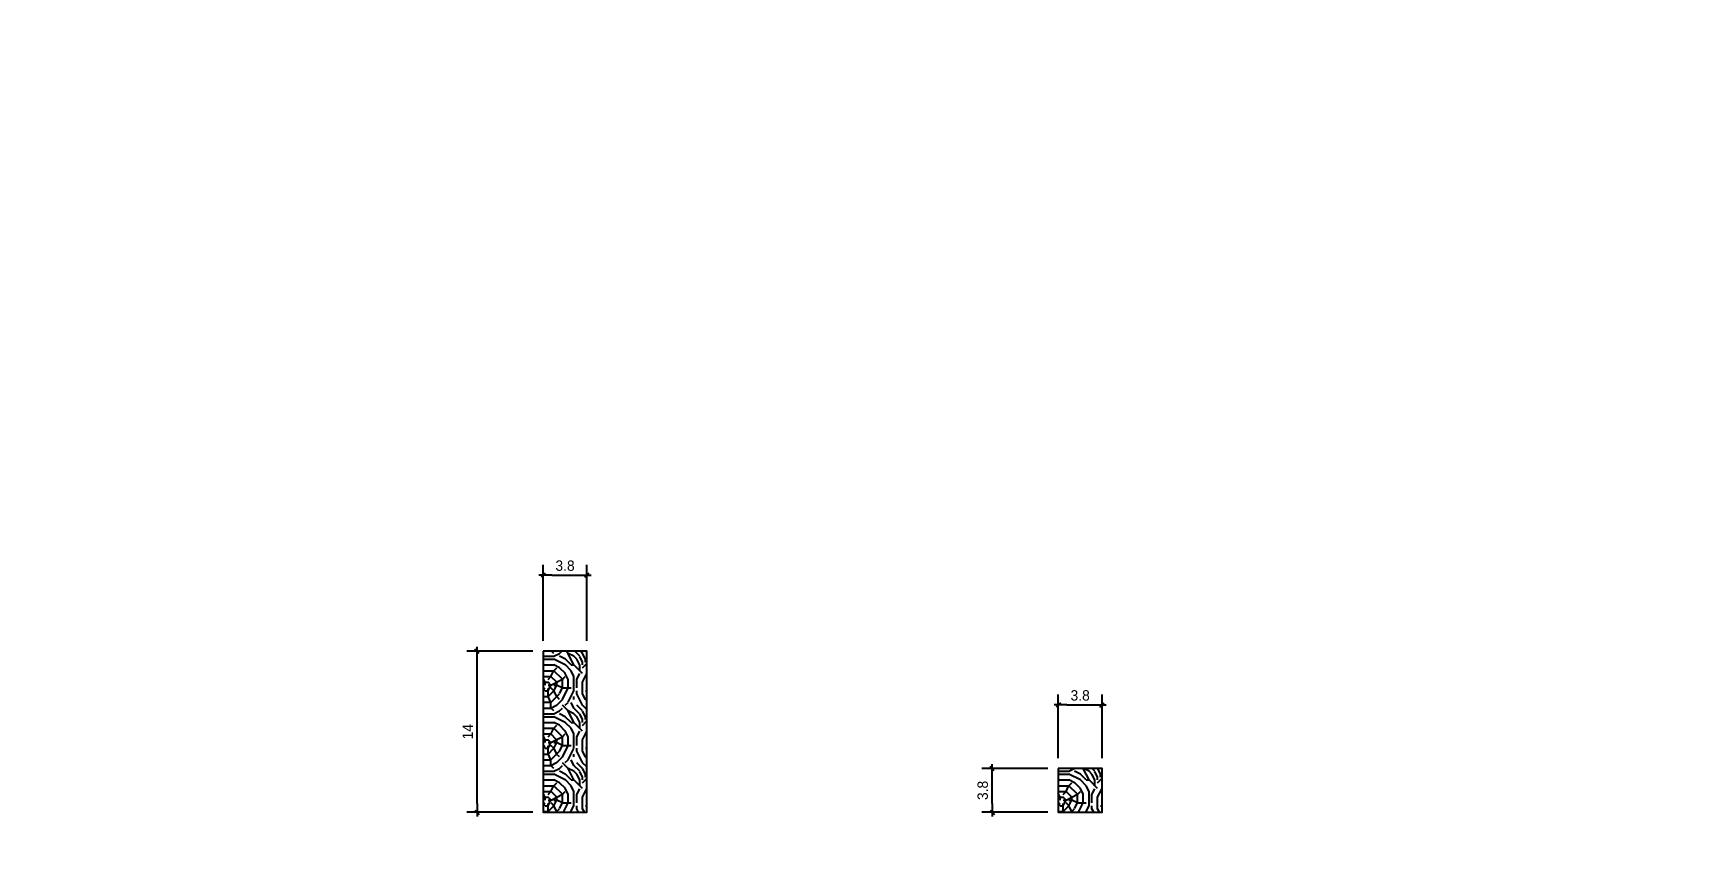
# Model space of a CAD drawing. Header units: millimetres. Extents: x 19458 to 19711, y 4351 to 4752.
# Drawn here: x 19535.03 to 19536.459, y 4512.873 to 4513.595 of the extents above; entities that cross this region are included whole.
import ezdxf

# ---------------------------------------------------------------- set-up
doc = ezdxf.new("R2010")
doc.units = ezdxf.units.MM
for name, color, linetype in [('0 @ 0.05', 7, 'Continuous'), ('cotas', 1, 'Continuous'), ('cotas @ 300', 1, 'Continuous'), ('cotas @ 400', 1, 'Continuous'), ('cotas @ 500', 1, 'Continuous')]:
    doc.layers.add(name, color=color, linetype=linetype)
doc.styles.add('century gothic', font='GOTHIC.TTF')
doc.styles.add('COTAS SMC', font='GOTHIC.TTF')
doc.dimstyles.new('ANOTATIVE 100 SMCONSTRUCCIONES', dxfattribs={"dimscale": 0, "dimtxt": 0.18, "dimasz": 0.15, "dimexe": 0.18, "dimexo": 0.09, "dimgap": 0.1, "dimtad": 1, "dimzin": 0, "dimdsep": 46, "dimtxsty": 'century gothic', "dimblk1": 'FLECHA1', "dimblk2": 'FLECHA1', "dimsah": 1, "dimcen": 0.18, "dimdle": 0.075, "dimclrd": 1, "dimclre": 1, "dimclrt": 2, "dimaunit": 1, "dimadec": 0, "dimazin": 0, "dimtfac": 0.75, "dimtix": 1, "dimtmove": 2, "dimatfit": 3, "dimfxl": 0.09, "dimtvp": 1.5, "dimtfill": 1, "dimtolj": 1, "dimtzin": 0, "dimarcsym": 0})
doc.dimstyles.new('ANOTATIVE CM SMCONSTRUCCIONES', dxfattribs={"dimscale": 0, "dimtxt": 0.18, "dimasz": 0.15, "dimexe": 0.18, "dimexo": 0.18, "dimgap": 0.07, "dimtad": 1, "dimdec": 1, "dimlfac": 100, "dimdsep": 46, "dimtxsty": 'century gothic', "dimblk1": 'FLECHA1', "dimblk2": 'FLECHA1', "dimsah": 1, "dimcen": 0.18, "dimdle": 0.075, "dimclrd": 1, "dimclre": 1, "dimclrt": 2, "dimaunit": 1, "dimadec": 0, "dimazin": 2, "dimtfac": 0.75, "dimtdec": 1, "dimtix": 1, "dimtmove": 2, "dimatfit": 3, "dimfxl": 0.09, "dimtvp": 1.5, "dimtfill": 1, "dimtolj": 1, "dimtzin": 0, "dimarcsym": 0})
doc.dimstyles.new('PIES SMCONSTRUCCIONES', dxfattribs={"dimscale": 0, "dimtxt": 0.18, "dimasz": 0.2, "dimexe": 0.18, "dimexo": 0, "dimgap": 0.1, "dimtad": 1, "dimdec": 0, "dimlfac": 39.370079, "dimzin": 0, "dimdsep": 46, "dimlunit": 4, "dimtxsty": 'COTAS SMC', "dimblk1": 'FLECHA1', "dimblk2": 'FLECHA1', "dimsah": 1, "dimcen": 0.2, "dimdle": 0.075, "dimclrd": 1, "dimclre": 1, "dimclrt": 2, "dimaunit": 1, "dimadec": 0, "dimazin": 0, "dimtfac": 0.75, "dimtdec": 0, "dimtix": 1, "dimtmove": 2, "dimatfit": 3, "dimfxl": 0.09, "dimtvp": 1.5, "dimtfill": 1, "dimtolj": 1, "dimtzin": 0, "dimarcsym": 0})

# ---------------------------------------------------------------- blocks, each defined once
blk = doc.blocks.new('FLECHA1')
at = {"color": 4}
blk.add_line((-0.246176, -0.248081), (0.248081, 0.25), dxfattribs=at)
at = {"color": 1}
blk.add_line((-1, 0), (0.496162, 0), dxfattribs=at)
blk = doc.blocks.new('*D693')
at = {"layer": 'cotas', "color": 1, "lineweight": -2, "transparency": 16777216}
for p, q in [((19614.326, 4625.8448), (19614.326, 4700.8448)), ((19570.9836, 4550.8448), (19524.326, 4550.8448)), ((19614.326, 4548.4298), (19614.326, 4550.8448)), ((19570.5339, 4548.4298), (19524.326, 4548.4298)), ((19614.326, 4473.4298), (19614.326, 4398.4298))]:
    blk.add_line(p, q, dxfattribs=at)
at = {"layer": 'Defpoints', "color": 0, "transparency": 16777216}
for p in [(19614.326, 4550.8448), (19615.9836, 4550.8448), (19615.5339, 4548.4298)]:
    blk.add_point(p, dxfattribs=at)
at = {"layer": 'cotas', "color": 1, "lineweight": -2, "transparency": 16777216, "xscale": 75, "yscale": 75, "zscale": 75}
for p, rotation in [((19614.326, 4550.8448), 270), ((19614.326, 4548.4298), 90)]:
    blk.add_blockref('FLECHA1', p, dxfattribs=dict(at, rotation=rotation))
at = {"layer": 'cotas', "color": 2, "transparency": 16777216, "insert": (19517.3376, 4549.6373), "char_height": 90, "attachment_point": 5, "rotation": 90, "style": 'century gothic', "bg_fill": 3, "box_fill_scale": 1.1, "bg_fill_color": 256, "bg_fill_true_color": 13158600, "bg_fill_transparency": 0}
blk.add_mtext('\\A1;2.42', dxfattribs=at)
blk = doc.blocks.new('*D739')
at = {"layer": 'cotas', "color": 1, "lineweight": -2, "transparency": 16777216}
for p, q in [((19614.326, 4595.8448), (19614.326, 4640.8448)), ((19588.9836, 4550.8448), (19560.326, 4550.8448)), ((19614.326, 4548.4298), (19614.326, 4550.8448)), ((19588.5339, 4548.4298), (19560.326, 4548.4298)), ((19614.326, 4503.4298), (19614.326, 4458.4298))]:
    blk.add_line(p, q, dxfattribs=at)
at = {"layer": 'Defpoints', "color": 0, "transparency": 16777216}
for p in [(19614.326, 4550.8448), (19615.9836, 4550.8448), (19615.5339, 4548.4298)]:
    blk.add_point(p, dxfattribs=at)
at = {"layer": 'cotas', "color": 1, "lineweight": -2, "transparency": 16777216, "xscale": 45, "yscale": 45, "zscale": 45}
for p, rotation in [((19614.326, 4550.8448), 270), ((19614.326, 4548.4298), 90)]:
    blk.add_blockref('FLECHA1', p, dxfattribs=dict(at, rotation=rotation))
at = {"layer": 'cotas', "color": 2, "transparency": 16777216, "insert": (19556.133, 4549.6373), "char_height": 54, "attachment_point": 5, "rotation": 90, "style": 'century gothic', "bg_fill": 3, "box_fill_scale": 1.1, "bg_fill_color": 256, "bg_fill_true_color": 13158600, "bg_fill_transparency": 0}
blk.add_mtext('\\A1;2.42', dxfattribs=at)
blk = doc.blocks.new('*D745')
at = {"layer": 'cotas', "color": 1, "lineweight": -2, "transparency": 16777216}
for p, q in [((19614.326, 4610.8448), (19614.326, 4670.8448)), ((19579.9836, 4550.8448), (19542.326, 4550.8448)), ((19614.326, 4548.4298), (19614.326, 4550.8448)), ((19579.5339, 4548.4298), (19542.326, 4548.4298)), ((19614.326, 4488.4298), (19614.326, 4428.4298))]:
    blk.add_line(p, q, dxfattribs=at)
at = {"layer": 'Defpoints', "color": 0, "transparency": 16777216}
for p in [(19614.326, 4550.8448), (19615.9836, 4550.8448), (19615.5339, 4548.4298)]:
    blk.add_point(p, dxfattribs=at)
at = {"layer": 'cotas', "color": 1, "lineweight": -2, "transparency": 16777216, "xscale": 60, "yscale": 60, "zscale": 60}
for p, rotation in [((19614.326, 4550.8448), 270), ((19614.326, 4548.4298), 90)]:
    blk.add_blockref('FLECHA1', p, dxfattribs=dict(at, rotation=rotation))
at = {"layer": 'cotas', "color": 2, "transparency": 16777216, "insert": (19536.7353, 4549.6373), "char_height": 72, "attachment_point": 5, "rotation": 90, "style": 'century gothic', "bg_fill": 3, "box_fill_scale": 1.1, "bg_fill_color": 256, "bg_fill_true_color": 13158600, "bg_fill_transparency": 0}
blk.add_mtext('\\A1;2.42', dxfattribs=at)
blk = doc.blocks.new('*D748')
at = {"layer": 'cotas', "color": 1, "lineweight": -2, "transparency": 16777216}
for p, q in [((19620.0128, 4651.7533), (19620.0128, 4751.7533)), ((19620.4168, 4551.7533), (19530.0128, 4551.7533)), ((19620.0128, 4550.5333), (19620.0128, 4551.7533)), ((19620.4168, 4550.5333), (19530.0128, 4550.5333)), ((19620.0128, 4450.5333), (19620.0128, 4350.5333))]:
    blk.add_line(p, q, dxfattribs=at)
at = {"layer": 'Defpoints', "color": 0, "transparency": 16777216}
for p in [(19620.0128, 4551.7533), (19620.4168, 4551.7533), (19620.4168, 4550.5333)]:
    blk.add_point(p, dxfattribs=at)
at = {"layer": 'cotas', "color": 1, "lineweight": -2, "transparency": 16777216, "xscale": 100, "yscale": 100, "zscale": 100}
for p, rotation in [((19620.0128, 4551.7533), 270), ((19620.0128, 4550.5333), 90)]:
    blk.add_blockref('FLECHA1', p, dxfattribs=dict(at, rotation=rotation))
at = {"layer": 'cotas', "color": 2, "transparency": 16777216, "insert": (19523.8809, 4551.1433), "char_height": 90, "attachment_point": 5, "rotation": 90, "style": 'COTAS SMC', "bg_fill": 3, "box_fill_scale": 1.1, "bg_fill_color": 256, "bg_fill_true_color": 13158600, "bg_fill_transparency": 0}
blk.add_mtext("\\A1;4'", dxfattribs=at)
blk = doc.blocks.new('*D798')
at = {"layer": 'cotas', "color": 1, "lineweight": -2, "transparency": 16777216}
for p, q in [((19620.0128, 4631.7533), (19620.0128, 4711.7533)), ((19620.4168, 4551.7533), (19548.0128, 4551.7533)), ((19620.0128, 4550.5333), (19620.0128, 4551.7533)), ((19620.4168, 4550.5333), (19548.0128, 4550.5333)), ((19620.0128, 4470.5333), (19620.0128, 4390.5333))]:
    blk.add_line(p, q, dxfattribs=at)
at = {"layer": 'Defpoints', "color": 0, "transparency": 16777216}
for p in [(19620.0128, 4551.7533), (19620.4168, 4551.7533), (19620.4168, 4550.5333)]:
    blk.add_point(p, dxfattribs=at)
at = {"layer": 'cotas', "color": 1, "lineweight": -2, "transparency": 16777216, "xscale": 80, "yscale": 80, "zscale": 80}
for p, rotation in [((19620.0128, 4551.7533), 270), ((19620.0128, 4550.5333), 90)]:
    blk.add_blockref('FLECHA1', p, dxfattribs=dict(at, rotation=rotation))
at = {"layer": 'cotas', "color": 2, "transparency": 16777216, "insert": (19543.1073, 4551.1433), "char_height": 72, "attachment_point": 5, "rotation": 90, "style": 'COTAS SMC', "bg_fill": 3, "box_fill_scale": 1.1, "bg_fill_color": 256, "bg_fill_true_color": 13158600, "bg_fill_transparency": 0}
blk.add_mtext("\\A1;4'", dxfattribs=at)
blk = doc.blocks.new('*D921')
at = {"color": 1, "lineweight": -2, "transparency": 16777216}
for p, q in [((19535.4643, 4513.0569), (19535.4068, 4513.0569)), ((19535.4158, 4512.9244), (19535.4158, 4513.0494)), ((19535.4643, 4512.9169), (19535.4068, 4512.9169))]:
    blk.add_line(p, q, dxfattribs=at)
at = {"layer": 'Defpoints', "color": 0, "transparency": 16777216}
for p in [(19535.4158, 4513.0569), (19535.4733, 4513.0569), (19535.4733, 4512.9169)]:
    blk.add_point(p, dxfattribs=at)
at = {"color": 1, "lineweight": -2, "transparency": 16777216, "xscale": 0.0075, "yscale": 0.0075, "zscale": 0.0075}
for p, rotation in [((19535.4158, 4513.0569), 90), ((19535.4158, 4512.9169), 270)]:
    blk.add_blockref('FLECHA1', p, dxfattribs=dict(at, rotation=rotation))
at = {"color": 2, "transparency": 16777216, "insert": (19535.4077, 4512.9869), "char_height": 0.009, "attachment_point": 5, "rotation": 90, "style": 'century gothic', "bg_fill": 3, "box_fill_scale": 1.1, "bg_fill_color": 256, "bg_fill_true_color": 13158600, "bg_fill_transparency": 0}
blk.add_mtext('\\A1;14', dxfattribs=at)
blk = doc.blocks.new('*D920')
at = {"color": 1, "lineweight": -2, "transparency": 16777216}
for p, q in [((19535.4733, 4513.0659), (19535.4733, 4513.1321)), ((19535.4808, 4513.1231), (19535.5038, 4513.1231)), ((19535.5113, 4513.0659), (19535.5113, 4513.1321))]:
    blk.add_line(p, q, dxfattribs=at)
at = {"layer": 'Defpoints', "color": 0, "transparency": 16777216}
for p in [(19535.5113, 4513.1231), (19535.4733, 4513.0569), (19535.5113, 4513.0569)]:
    blk.add_point(p, dxfattribs=at)
at = {"color": 1, "lineweight": -2, "transparency": 16777216, "xscale": 0.0075, "yscale": 0.0075, "zscale": 0.0075, "rotation": 180}
blk.add_blockref('FLECHA1', (19535.4733, 4513.1231), dxfattribs=at)
at = {"color": 1, "lineweight": -2, "transparency": 16777216, "xscale": 0.0075, "yscale": 0.0075, "zscale": 0.0075}
blk.add_blockref('FLECHA1', (19535.5113, 4513.1231), dxfattribs=at)
at = {"color": 2, "transparency": 16777216, "insert": (19535.4923, 4513.1313), "char_height": 0.009, "attachment_point": 5, "style": 'century gothic', "bg_fill": 3, "box_fill_scale": 1.1, "bg_fill_color": 256, "bg_fill_true_color": 13158600, "bg_fill_transparency": 0}
blk.add_mtext('\\A1;3.8', dxfattribs=at)
blk = doc.blocks.new('*D922')
at = {"color": 1, "lineweight": -2, "transparency": 16777216}
for p, q in [((19535.9122, 4512.9549), (19535.8547, 4512.9549)), ((19535.8637, 4512.9244), (19535.8637, 4512.9474)), ((19535.9122, 4512.9169), (19535.8547, 4512.9169))]:
    blk.add_line(p, q, dxfattribs=at)
at = {"layer": 'Defpoints', "color": 0, "transparency": 16777216}
for p in [(19535.8637, 4512.9549), (19535.9212, 4512.9549), (19535.9212, 4512.9169)]:
    blk.add_point(p, dxfattribs=at)
at = {"color": 1, "lineweight": -2, "transparency": 16777216, "xscale": 0.0075, "yscale": 0.0075, "zscale": 0.0075}
for p, rotation in [((19535.8637, 4512.9549), 90), ((19535.8637, 4512.9169), 270)]:
    blk.add_blockref('FLECHA1', p, dxfattribs=dict(at, rotation=rotation))
at = {"color": 2, "transparency": 16777216, "insert": (19535.8555, 4512.9359), "char_height": 0.009, "attachment_point": 5, "rotation": 90, "style": 'century gothic', "bg_fill": 3, "box_fill_scale": 1.1, "bg_fill_color": 256, "bg_fill_true_color": 13158600, "bg_fill_transparency": 0}
blk.add_mtext('\\A1;3.8', dxfattribs=at)
blk = doc.blocks.new('*D923')
at = {"color": 1, "lineweight": -2, "transparency": 16777216}
for p, q in [((19535.9212, 4512.9639), (19535.9212, 4513.0192)), ((19535.9287, 4513.0102), (19535.9517, 4513.0102)), ((19535.9592, 4512.9639), (19535.9592, 4513.0192))]:
    blk.add_line(p, q, dxfattribs=at)
at = {"layer": 'Defpoints', "color": 0, "transparency": 16777216}
for p in [(19535.9592, 4513.0102), (19535.9212, 4512.9549), (19535.9592, 4512.9549)]:
    blk.add_point(p, dxfattribs=at)
at = {"color": 1, "lineweight": -2, "transparency": 16777216, "xscale": 0.0075, "yscale": 0.0075, "zscale": 0.0075, "rotation": 180}
blk.add_blockref('FLECHA1', (19535.9212, 4513.0102), dxfattribs=at)
at = {"color": 1, "lineweight": -2, "transparency": 16777216, "xscale": 0.0075, "yscale": 0.0075, "zscale": 0.0075}
blk.add_blockref('FLECHA1', (19535.9592, 4513.0102), dxfattribs=at)
at = {"color": 2, "transparency": 16777216, "insert": (19535.9402, 4513.0185), "char_height": 0.009, "attachment_point": 5, "style": 'century gothic', "bg_fill": 3, "box_fill_scale": 1.1, "bg_fill_color": 256, "bg_fill_true_color": 13158600, "bg_fill_transparency": 0}
blk.add_mtext('\\A1;3.8', dxfattribs=at)
blk = doc.blocks.new('*U930')
at = {"layer": 'cotas @ 500'}
dim = blk.add_linear_dim(base=(19614.3260382735, 4550.8448237801), p1=(19615.5338597089, 4548.4298237801), p2=(19615.9836080801, 4550.8448237801), angle=90, dimstyle='ANOTATIVE 100 SMCONSTRUCCIONES', override={"dimscale": 500, "dimtix": 1, "dimtofl": 1, "dimtmove": 1, "dimatfit": 1}, dxfattribs=at)
dim.commit()
dim.dimension.update_dxf_attribs({"geometry": '*D693', "text_midpoint": (19517.3375950376, 4549.6373237801)})
at = {"layer": 'cotas @ 300'}
dim = blk.add_linear_dim(base=(19614.3260382735, 4550.8448237801), p1=(19615.5338597089, 4548.4298237801), p2=(19615.9836080801, 4550.8448237801), angle=90, dimstyle='ANOTATIVE 100 SMCONSTRUCCIONES', override={"dimscale": 300, "dimtix": 1, "dimtofl": 1, "dimtmove": 1, "dimatfit": 1}, dxfattribs=at)
dim.commit()
dim.dimension.update_dxf_attribs({"geometry": '*D739', "text_midpoint": (19556.132972332, 4549.6373237801)})
at = {"layer": 'cotas @ 400'}
dim = blk.add_linear_dim(base=(19614.3260382735, 4550.8448237801), p1=(19615.5338597089, 4548.4298237801), p2=(19615.9836080801, 4550.8448237801), angle=90, dimstyle='ANOTATIVE 100 SMCONSTRUCCIONES', override={"dimscale": 400, "dimtix": 1, "dimtofl": 1, "dimtmove": 1, "dimatfit": 1}, dxfattribs=at)
dim.commit()
dim.dimension.update_dxf_attribs({"geometry": '*D745', "text_midpoint": (19536.7352836848, 4549.6373237801)})
blk = doc.blocks.new('*U932')
at = {"layer": 'cotas @ 500'}
dim = blk.add_linear_dim(base=(19620.0128, 4551.7533), p1=(19620.4168, 4550.5333), p2=(19620.4168, 4551.7533), angle=90, dimstyle='PIES SMCONSTRUCCIONES', override={"dimscale": 500, "dimtix": 1, "dimtofl": 1, "dimtmove": 2, "dimatfit": 3}, dxfattribs=at)
dim.commit()
dim.dimension.update_dxf_attribs({"geometry": '*D748', "text_midpoint": (19523.8809, 4551.1433)})
at = {"layer": 'cotas @ 400'}
dim = blk.add_linear_dim(base=(19620.0128, 4551.7533), p1=(19620.4168, 4550.5333), p2=(19620.4168, 4551.7533), angle=90, dimstyle='PIES SMCONSTRUCCIONES', override={"dimscale": 400, "dimtix": 1, "dimtofl": 1, "dimtmove": 2, "dimatfit": 3}, dxfattribs=at)
dim.commit()
dim.dimension.update_dxf_attribs({"geometry": '*D798', "text_midpoint": (19543.1073, 4551.1433)})

msp = doc.modelspace()

# ---------------------------------------------------------------- block references
at = {"layer": 'cotas'}
msp.add_blockref('*U930', (0, 0), dxfattribs=at)

# ---------------------------------------------------------------- next in the draw order: block references
msp.add_blockref('*U932', (0, 0), dxfattribs=at)

# ---------------------------------------------------------------- next in the draw order: dimensions: what is measured, and where the dimension line sits
at = {"layer": '0 @ 0.05'}
for base, p1, p2, picture, middle in [((19535.4158, 4513.0569), (19535.4733, 4512.9169), (19535.4733, 4513.0569), '*D921', (19535.4077, 4512.9869)), ((19535.8637, 4512.9549), (19535.9212, 4512.9169), (19535.9212, 4512.9549), '*D922', (19535.8555, 4512.9359))]:
    dim = msp.add_linear_dim(base=base, p1=p1, p2=p2, angle=90, dimstyle='ANOTATIVE CM SMCONSTRUCCIONES', override={"dimscale": 0.05, "dimtix": 1, "dimtofl": 1, "dimtmove": 2, "dimatfit": 3}, dxfattribs=at)
    dim.commit()
    dim.dimension.update_dxf_attribs({"geometry": picture, "text_midpoint": middle})

# ---------------------------------------------------------------- next in the draw order: dimensions: what is measured, and where the dimension line sits
for base, p1, p2, picture, middle in [((19535.5113, 4513.1231), (19535.4733, 4513.0569), (19535.5113, 4513.0569), '*D920', (19535.4923, 4513.1313)), ((19535.9592, 4513.0102), (19535.9212, 4512.9549), (19535.9592, 4512.9549), '*D923', (19535.9402, 4513.0185))]:
    dim = msp.add_linear_dim(base=base, p1=p1, p2=p2, dimstyle='ANOTATIVE CM SMCONSTRUCCIONES', override={"dimscale": 0.05, "dimtix": 1, "dimtofl": 1, "dimtmove": 2, "dimatfit": 3}, dxfattribs=at)
    dim.commit()
    dim.dimension.update_dxf_attribs({"geometry": picture, "text_midpoint": middle})

# ---------------------------------------------------------------- next in the draw order: hatches: boundary and pattern name
h = msp.add_hatch()
h.set_pattern_fill('LOGEND', color=1, scale=0.05, pattern_type=2)
h.set_pattern_definition([(0, (0.0175, 0), (0.05, 0.05), [0.015, -0.035]), (0, (0.0175, 0.0025), (0.05, 0.05), [0.015, -0.035]), (0, (0.02, 0.0075), (0.05, 0.05), [0.01, -0.04]), (0, (0.0225, 0.0125), (0.05, 0.05), [0.0075, -0.0425]), (0, (0.0225, 0.0175), (0.05, 0.05), [0.005, -0.045]), (0, (0.01, 0.0225), (0.05, 0.05), [0.0025, -0.0125, 0.0025, -0.0325]), (0, (0.0175, 0.025), (0.05, 0.05), [0.0025, -0.02, 0.0075, -0.02]), (0, (0.0275, 0.0275), (0.05, 0.05), [0.0025, -0.0025, 0.0025, -0.0425]), (0, (0.025, 0.03), (0.05, 0.05), [0.0025, -0.0475]), (0, (0.0225, 0.035), (0.05, 0.05), [0.0075, -0.0425]), (0, (0.0225, 0.04), (0.05, 0.05), [0.01, -0.04]), (0, (0.02, 0.045), (0.05, 0.05), [0.0125, -0.015, 0.0025, -0.02]), (90, (0, 0.015), (-0.05, 0.05), [0.0025, -0.005, 0.0125, -0.03]), (90, (0.0025, 0.02), (-0.05, 0.05), [0.0025, -0.0025, 0.0075, -0.0375]), (90, (0.005, 0.04), (-0.05, 0.05), [0.005, -0.045]), (90, (0.0075, 0.02), (-0.05, 0.05), [0.01, -0.015, 0.0025, -0.0225]), (90, (0.01, 0.0475), (-0.05, 0.05), [0.0025, -0.0475]), (90, (0.0125, 0.0225), (-0.05, 0.05), [0.0075, -0.0425]), (90, (0.0175, 0.025), (-0.05, 0.05), [0.005, -0.045]), (90, (0.0225, 0.025), (-0.05, 0.05), [0.0025, -0.0075, 0.0075, -0.0325]), (90, (0.025, 0.0275), (-0.05, 0.05), [0.0025, -0.0475]), (90, (0.0275, 0.0175), (-0.05, 0.05), [0.007, -0.043]), (90, (0.03, 0.0075), (-0.05, 0.05), [0.005, -0.045]), (90, (0.035, 0.0275), (-0.05, 0.05), [0.0025, -0.0475]), (90, (0.04, 0.025), (-0.05, 0.05), [0.0075, -0.0425]), (90, (0.045, 0.025), (-0.05, 0.05), [0.0075, -0.0425]), (45, (0.0375, 0.005), (6e-18, 0.05), [0.0035355, -0.0035355, 0.0035355, -0.0601041781]), (45, (0.0275, 0.0175), (6e-18, 0.05), [0.007071, -0.0636396781]), (45, (0.0075, 0.0425), (6e-18, 0.05), [0.007071, -0.0636396781]), (45, (0.0175, 0.03), (6e-18, 0.05), [0.007071, -0.0636396781]), (45, (0.02, 0.02), (6e-18, 0.05), [0.007071, -0.0636396781]), (45, (0.035, 0.01), (6e-18, 0.05), [0.007071, -0.0636396781]), (45, (0.03, 0.0125), (6e-18, 0.05), [0.0106066, -0.0601040781]), (45, (0.015, 0.035), (6e-18, 0.05), [0.0035355, -0.0671751781]), (45, (0.0125, 0.04), (6e-18, 0.05), [0.0035355, -0.0671751781]), (45, (0.0325, 0.04), (6e-18, 0.05), [0.0035355, -0.0671751781]), (45, (0.0125, 0.015), (6e-18, 0.05), [0.0035355, -0.0671751781]), (45, (0.04, 0.0325), (6e-18, 0.05), [0.0035355, -0.0671751781]), (45, (0.0225, 0.0275), (6e-18, 0.05), [0.0035355, -0.0671751781]), (45, (0.0275, 0.0325), (6e-18, 0.05), [0.0035355, -0.0671751781]), (135, (0.025, 0.0225), (-0.05, 6e-18), [0.0035355, -0.0035355, 0.0106066, -0.0530330781]), (135, (0.0325, 0.0225), (-0.05, 6e-18), [0.0035355, -0.0671751781]), (135, (0.0325, 0.005), (-0.05, 6e-18), [0.0035355, -0.0671751781]), (135, (0.0225, 0.0175), (-0.05, 6e-18), [0.0035355, -0.0671751781]), (135, (0.03, 0.0275), (-0.05, 6e-18), [0.0035355, -0.0671751781]), (135, (0.0175, 0.015), (-0.05, 6e-18), [0.0035355, -0.0671751781]), (135, (0.0375, 0.015), (-0.05, 6e-18), [0.0035355, -0.0671751781]), (135, (0.0025, 0), (-0.05, 6e-18), [0.0035355, -0.0671751781]), (135, (0.005, 0.0025), (-0.05, 6e-18), [0.007071, -0.0636396781]), (135, (0.0075, 0.005), (-0.05, 6e-18), [0.007071, -0.0636396781]), (135, (0.0125, 0.005), (-0.05, 6e-18), [0.007071, -0.0636396781]), (135, (0.015, 0.01), (-0.05, 6e-18), [0.007071, -0.0636396781]), (135, (0.035, 0.03), (-0.05, 6e-18), [0.007071, -0.0636396781]), (135, (0.045, 0.005), (-0.05, 6e-18), [0.007071, -0.0636396781]), (135, (0.0475, 0.045), (-0.05, 6e-18), [0.007071, -0.0636396781]), (135, (0.0475, 0.04), (-0.05, 6e-18), [0.007071, -0.0636396781]), (135, (0.0425, 0.0375), (-0.05, 6e-18), [0.007071, -0.0636396781]), (135, (0.0075, 0.0375), (-0.05, 6e-18), [0.0106066, -0.0601040781]), (135, (0.04, 0.0325), (-0.05, 6e-18), [0.0106066, -0.0601040781]), (26.5650512, (0.0125, 0.0475), (0.05, 2e-11), [0.00559, -0.10621339885]), (26.5650512, (0.0125, 0.0225), (0.05, 2e-11), [0.00559, -0.10621339885]), (26.5650512, (0.0175, 0.0375), (0.05, 2e-11), [0.00559, -0.10621339885]), (26.5650512, (0.0325, 0.0025), (0.05, 2e-11), [0.00559, -0.10621339885]), (26.5650512, (0.03, 0.0075), (0.05, 2e-11), [0.00559, -0.10621339885]), (26.5650512, (0.015, 0.0175), (0.05, 2e-11), [0.00559, -0.10621339885]), (26.5650512, (0.015, 0.0425), (0.05, 2e-11), [0.00559, -0.10621339885]), (26.5650512, (0.03, 0.0275), (0.05, 2e-11), [0.01118, -0.10062339885]), (63.43494882, (0.03, 0.035), (3e-12, 0.05), [0.00559, -0.10621339885]), (63.43494882, (0.0375, 0.02), (3e-12, 0.05), [0.00559, -0.10621339885]), (63.43494882, (0.0125, 0.03), (3e-12, 0.05), [0.00559, -0.10621339885]), (63.43494882, (0.0025, 0.0325), (3e-12, 0.05), [0.00559, -0.10621339885]), (63.43494882, (0.0325, 0.0225), (3e-12, 0.05), [0.00559, -0.10621339885]), (63.43494882, (0.0275, 0.0225), (3e-12, 0.05), [0.00559, -0.10621339885]), (63.43494882, (0.0075, 0.03), (3e-12, 0.05), [0.01118, -0.10062339885]), (63.43494882, (0.045, 0.0125), (3e-12, 0.05), [0.01118, -0.10062339885]), (63.43494882, (0.04, 0.015), (3e-12, 0.05), [0.01118, -0.10062339885]), (116.5650512, (0, 0.0075), (-2e-11, 0.05), [0.00559, -0.10621339885]), (116.5650512, (0, 0.035), (-2e-11, 0.05), [0.00559, -0.10621339885]), (116.5650512, (0.01, 0), (-2e-11, 0.05), [0.00559, -0.10621339885]), (116.5650512, (0.005, 0.045), (-2e-11, 0.05), [0.00559, -0.10621339885]), (116.5650512, (0.01, 0.015), (-2e-11, 0.05), [0.00559, -0.10621339885]), (116.5650512, (0.02, 0.02), (-2e-11, 0.05), [0.00559, -0.10621339885]), (116.5650512, (0.025, 0.03), (-2e-11, 0.05), [0.00559, -0.10621339885]), (116.5650512, (0.0025, 0.01), (1.6057e-08, 0.050000008039), [0.00559, -0.10621339885]), (116.5650512, (0.015, 0.0175), (-2e-11, 0.05), [0.00559, -0.10621339885]), (116.5650512, (0.03, 0.0125), (-2e-11, 0.05), [0.00559, -0.10621339885]), (116.5650512, (0.035, 0.0175), (-2e-11, 0.05), [0.00559, -0.10621339885]), (116.5650512, (0.045, 0.0325), (-2e-11, 0.05), [0.00559, -0.10621339885]), (116.5650512, (0.0075, 0.0475), (-2e-11, 0.05), [0.00559, -0.10621339885]), (116.5650512, (0, 0.045), (-2e-11, 0.05), [0.01118, -0.10062339885]), (116.5650512, (0.0075, 0.01), (-2e-11, 0.05), [0.01118, -0.10062339885]), (153.43494882, (0, 0.0025), (-0.05, 3e-12), [0.00559, -0.10621339885]), (153.43494882, (0.0425, 0), (-0.05, 3e-12), [0.00559, -0.10621339885]), (153.43494882, (0.04, 0.025), (-0.05, 3e-12), [0.00559, -0.10621339885]), (153.43494882, (0.02, 0.0075), (-0.05, 3e-12), [0.00559, -0.10621339885]), (153.43494882, (0.0175, 0.0025), (-0.05, 3e-12), [0.00559, -0.10621339885]), (153.43494882, (0.0225, 0.0125), (-0.05, 3e-12), [0.00559, -0.10621339885]), (153.43494882, (0.0375, 0.0425), (-0.05, 3e-12), [0.00559, -0.10621339885]), (153.43494882, (0.0425, 0.045), (-0.05, 3e-12), [0.01118, -0.10062339885])])
h.paths.add_polyline_path([(19535.5113, 4513.0569), (19535.4733, 4513.0569), (19535.4733, 4512.9169), (19535.5113, 4512.9169)])
h = msp.add_hatch()
h.set_pattern_fill('LOGEND', color=1, scale=0.05, pattern_type=2)
h.set_pattern_definition([(0, (0.46537, 0), (0.05, 0.05), [0.015, -0.035]), (0, (0.46537, 0.0025), (0.05, 0.05), [0.015, -0.035]), (0, (0.46787, 0.0075), (0.05, 0.05), [0.01, -0.04]), (0, (0.47037, 0.0125), (0.05, 0.05), [0.0075, -0.0425]), (0, (0.47037, 0.0175), (0.05, 0.05), [0.005, -0.045]), (0, (0.45787, 0.0225), (0.05, 0.05), [0.0025, -0.0125, 0.0025, -0.0325]), (0, (0.46537, 0.025), (0.05, 0.05), [0.0025, -0.02, 0.0075, -0.02]), (0, (0.47537, 0.0275), (0.05, 0.05), [0.0025, -0.0025, 0.0025, -0.0425]), (0, (0.47287, 0.03), (0.05, 0.05), [0.0025, -0.0475]), (0, (0.47037, 0.035), (0.05, 0.05), [0.0075, -0.0425]), (0, (0.47037, 0.04), (0.05, 0.05), [0.01, -0.04]), (0, (0.46787, 0.045), (0.05, 0.05), [0.0125, -0.015, 0.0025, -0.02]), (90, (0.44787, 0.015), (-0.05, 0.05), [0.0025, -0.005, 0.0125, -0.03]), (90, (0.45037, 0.02), (-0.05, 0.05), [0.0025, -0.0025, 0.0075, -0.0375]), (90, (0.45287, 0.04), (-0.05, 0.05), [0.005, -0.045]), (90, (0.45537, 0.02), (-0.05, 0.05), [0.01, -0.015, 0.0025, -0.0225]), (90, (0.45787, 0.0475), (-0.05, 0.05), [0.0025, -0.0475]), (90, (0.46037, 0.0225), (-0.05, 0.05), [0.0075, -0.0425]), (90, (0.46537, 0.025), (-0.05, 0.05), [0.005, -0.045]), (90, (0.47037, 0.025), (-0.05, 0.05), [0.0025, -0.0075, 0.0075, -0.0325]), (90, (0.47287, 0.0275), (-0.05, 0.05), [0.0025, -0.0475]), (90, (0.47537, 0.0175), (-0.05, 0.05), [0.007, -0.043]), (90, (0.47787, 0.0075), (-0.05, 0.05), [0.005, -0.045]), (90, (0.48287, 0.0275), (-0.05, 0.05), [0.0025, -0.0475]), (90, (0.48787, 0.025), (-0.05, 0.05), [0.0075, -0.0425]), (90, (0.49287, 0.025), (-0.05, 0.05), [0.0075, -0.0425]), (45, (0.48537, 0.005), (6e-18, 0.05), [0.0035355, -0.0035355, 0.0035355, -0.0601041781]), (45, (0.47537, 0.0175), (6e-18, 0.05), [0.007071, -0.0636396781]), (45, (0.45537, 0.0425), (6e-18, 0.05), [0.007071, -0.0636396781]), (45, (0.46537, 0.03), (6e-18, 0.05), [0.007071, -0.0636396781]), (45, (0.46787, 0.02), (6e-18, 0.05), [0.007071, -0.0636396781]), (45, (0.48287, 0.01), (6e-18, 0.05), [0.007071, -0.0636396781]), (45, (0.47787, 0.0125), (6e-18, 0.05), [0.0106066, -0.0601040781]), (45, (0.46287, 0.035), (6e-18, 0.05), [0.0035355, -0.0671751781]), (45, (0.46037, 0.04), (6e-18, 0.05), [0.0035355, -0.0671751781]), (45, (0.48037, 0.04), (6e-18, 0.05), [0.0035355, -0.0671751781]), (45, (0.46037, 0.015), (6e-18, 0.05), [0.0035355, -0.0671751781]), (45, (0.48787, 0.0325), (6e-18, 0.05), [0.0035355, -0.0671751781]), (45, (0.47037, 0.0275), (6e-18, 0.05), [0.0035355, -0.0671751781]), (45, (0.47537, 0.0325), (6e-18, 0.05), [0.0035355, -0.0671751781]), (135, (0.47287, 0.0225), (-0.05, 6e-18), [0.0035355, -0.0035355, 0.0106066, -0.0530330781]), (135, (0.48037, 0.0225), (-0.05, 6e-18), [0.0035355, -0.0671751781]), (135, (0.48037, 0.005), (-0.05, 6e-18), [0.0035355, -0.0671751781]), (135, (0.47037, 0.0175), (-0.05, 6e-18), [0.0035355, -0.0671751781]), (135, (0.47787, 0.0275), (-0.05, 6e-18), [0.0035355, -0.0671751781]), (135, (0.46537, 0.015), (-0.05, 6e-18), [0.0035355, -0.0671751781]), (135, (0.48537, 0.015), (-0.05, 6e-18), [0.0035355, -0.0671751781]), (135, (0.45037, 0), (-0.05, 6e-18), [0.0035355, -0.0671751781]), (135, (0.45287, 0.0025), (-0.05, 6e-18), [0.007071, -0.0636396781]), (135, (0.45537, 0.005), (-0.05, 6e-18), [0.007071, -0.0636396781]), (135, (0.46037, 0.005), (-0.05, 6e-18), [0.007071, -0.0636396781]), (135, (0.46287, 0.01), (-0.05, 6e-18), [0.007071, -0.0636396781]), (135, (0.48287, 0.03), (-0.05, 6e-18), [0.007071, -0.0636396781]), (135, (0.49287, 0.005), (-0.05, 6e-18), [0.007071, -0.0636396781]), (135, (0.49537, 0.045), (-0.05, 6e-18), [0.007071, -0.0636396781]), (135, (0.49537, 0.04), (-0.05, 6e-18), [0.007071, -0.0636396781]), (135, (0.49037, 0.0375), (-0.05, 6e-18), [0.007071, -0.0636396781]), (135, (0.45537, 0.0375), (-0.05, 6e-18), [0.0106066, -0.0601040781]), (135, (0.48787, 0.0325), (-0.05, 6e-18), [0.0106066, -0.0601040781]), (26.5650512, (0.460368, 0.0475), (0.05, 2e-11), [0.00559, -0.10621339885]), (26.5650512, (0.460368, 0.0225), (0.05, 2e-11), [0.00559, -0.10621339885]), (26.5650512, (0.465368, 0.0375), (0.05, 2e-11), [0.00559, -0.10621339885]), (26.5650512, (0.480368, 0.0025), (0.05, 2e-11), [0.00559, -0.10621339885]), (26.5650512, (0.477868, 0.0075), (0.05, 2e-11), [0.00559, -0.10621339885]), (26.5650512, (0.462868, 0.0175), (0.05, 2e-11), [0.00559, -0.10621339885]), (26.5650512, (0.462868, 0.0425), (0.05, 2e-11), [0.00559, -0.10621339885]), (26.5650512, (0.477868, 0.0275), (0.05, 2e-11), [0.01118, -0.10062339885]), (63.43494882, (0.477868, 0.035), (3e-12, 0.05), [0.00559, -0.10621339885]), (63.43494882, (0.485368, 0.02), (3e-12, 0.05), [0.00559, -0.10621339885]), (63.43494882, (0.460368, 0.03), (3e-12, 0.05), [0.00559, -0.10621339885]), (63.43494882, (0.450368, 0.0325), (3e-12, 0.05), [0.00559, -0.10621339885]), (63.43494882, (0.480368, 0.0225), (3e-12, 0.05), [0.00559, -0.10621339885]), (63.43494882, (0.475368, 0.0225), (3e-12, 0.05), [0.00559, -0.10621339885]), (63.43494882, (0.455368, 0.03), (3e-12, 0.05), [0.01118, -0.10062339885]), (63.43494882, (0.492868, 0.0125), (3e-12, 0.05), [0.01118, -0.10062339885]), (63.43494882, (0.487868, 0.015), (3e-12, 0.05), [0.01118, -0.10062339885]), (116.5650512, (0.447868, 0.0075), (-2e-11, 0.05), [0.00559, -0.10621339885]), (116.5650512, (0.447868, 0.035), (-2e-11, 0.05), [0.00559, -0.10621339885]), (116.5650512, (0.457868, 0), (-2e-11, 0.05), [0.00559, -0.10621339885]), (116.5650512, (0.452868, 0.045), (-2e-11, 0.05), [0.00559, -0.10621339885]), (116.5650512, (0.457868, 0.015), (-2e-11, 0.05), [0.00559, -0.10621339885]), (116.5650512, (0.467868, 0.02), (-2e-11, 0.05), [0.00559, -0.10621339885]), (116.5650512, (0.472868, 0.03), (-2e-11, 0.05), [0.00559, -0.10621339885]), (116.5650512, (0.450368, 0.01), (1.6057e-08, 0.050000008039), [0.00559, -0.10621339885]), (116.5650512, (0.462868, 0.0175), (-2e-11, 0.05), [0.00559, -0.10621339885]), (116.5650512, (0.477868, 0.0125), (-2e-11, 0.05), [0.00559, -0.10621339885]), (116.5650512, (0.482868, 0.0175), (-2e-11, 0.05), [0.00559, -0.10621339885]), (116.5650512, (0.492868, 0.0325), (-2e-11, 0.05), [0.00559, -0.10621339885]), (116.5650512, (0.455368, 0.0475), (-2e-11, 0.05), [0.00559, -0.10621339885]), (116.5650512, (0.447868, 0.045), (-2e-11, 0.05), [0.01118, -0.10062339885]), (116.5650512, (0.455368, 0.01), (-2e-11, 0.05), [0.01118, -0.10062339885]), (153.43494882, (0.447868, 0.0025), (-0.05, 3e-12), [0.00559, -0.10621339885]), (153.43494882, (0.490368, 0), (-0.05, 3e-12), [0.00559, -0.10621339885]), (153.43494882, (0.487868, 0.025), (-0.05, 3e-12), [0.00559, -0.10621339885]), (153.43494882, (0.467868, 0.0075), (-0.05, 3e-12), [0.00559, -0.10621339885]), (153.43494882, (0.465368, 0.0025), (-0.05, 3e-12), [0.00559, -0.10621339885]), (153.43494882, (0.470368, 0.0125), (-0.05, 3e-12), [0.00559, -0.10621339885]), (153.43494882, (0.485368, 0.0425), (-0.05, 3e-12), [0.00559, -0.10621339885]), (153.43494882, (0.490368, 0.045), (-0.05, 3e-12), [0.01118, -0.10062339885])])
h.paths.add_polyline_path([(19535.9592, 4512.9549), (19535.9212, 4512.9549), (19535.9212, 4512.9169), (19535.9592, 4512.9169)])

# ---------------------------------------------------------------- next in the draw order: linework, layer by layer
at = {"color": 2}
for points in [[(19535.4733, 4513.0569), (19535.4733, 4512.9169), (19535.5113, 4512.9169), (19535.5113, 4513.0569)], [(19535.9212, 4512.9549), (19535.9212, 4512.9169), (19535.9592, 4512.9169), (19535.9592, 4512.9549)]]:
    msp.add_lwpolyline(points, close=True, dxfattribs=at)

doc.saveas('drawing.dxf')
